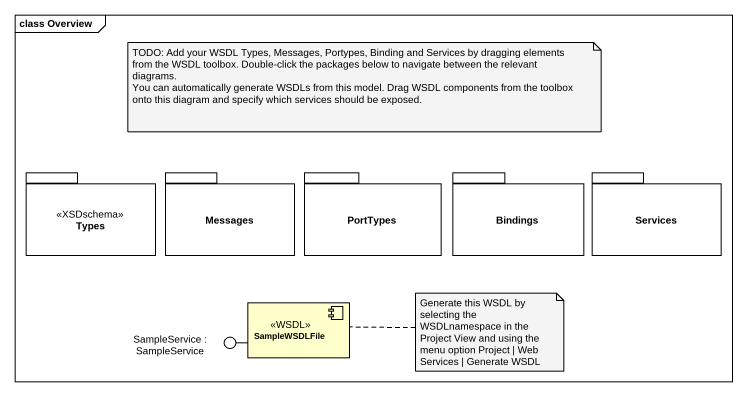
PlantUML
@startuml
mainframe class Overview
package Types <<XSDschema>> {
}
package Messages {
}
package PortTypes {
}
package Bindings {
}
package Services {
}
component SampleWSDLFile <<WSDL>>
() "SampleService : SampleService" as SampleService
SampleWSDLFile -left- SampleService
note as N1
  TODO: Add your WSDL Types, Messages, Portypes, Binding and Services by dragging elements from the WSDL toolbox. Double-click the packages below to navigate between the relevant diagrams.
  You can automatically generate WSDLs from this model. Drag WSDL components from the toolbox onto this diagram and specify which services should be exposed.
end note
note right of SampleWSDLFile : Generate this WSDL by selecting the WSDLnamespace in the Project View and using the menu option Project | Web Services | Generate WSDL
@enduml
